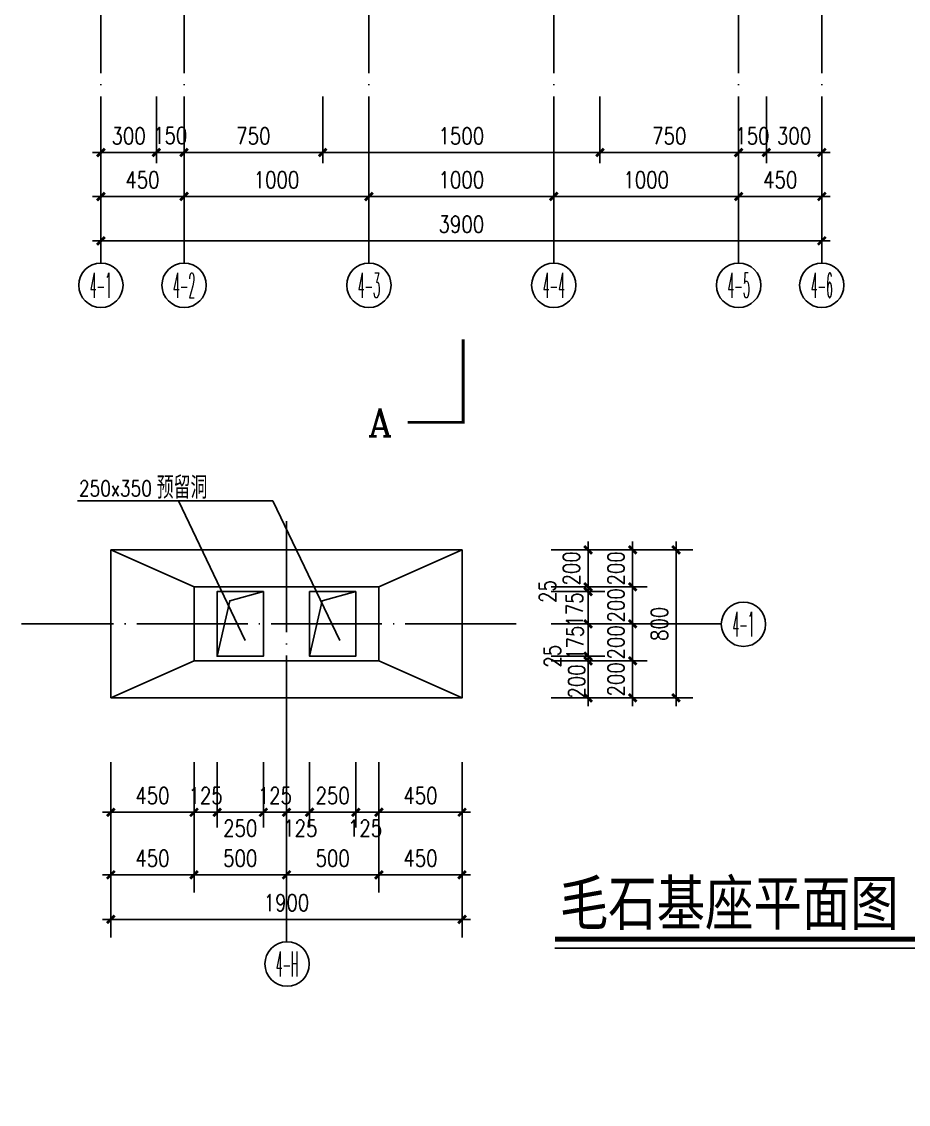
# Model space of a CAD drawing. Extents: x 568674 to 592610, y -115345 to -96707.
# Drawn here: x 569708 to 574505, y -115012 to -109157 of the extents above; entities that cross this region are included whole.
import ezdxf
from ezdxf.enums import TextEntityAlignment as Align

# ---------------------------------------------------------------- set-up
doc = ezdxf.new("R2010")
doc.units = 0
doc.header["$LTSCALE"] = 300
doc.header["$MEASUREMENT"] = 0
doc.header["$PDMODE"] = 3
doc.linetypes.add('DOTE', pattern=[2.42, 2, -0.2, 0.02, -0.2])
doc.layers.get('0').update_dxf_attribs({"linetype": 'CONTINUOUS'})
doc.layers.get('DEFPOINTS').update_dxf_attribs({"linetype": 'CONTINUOUS'})
for name, color, linetype in [('AXIS', 3, 'CONTINUOUS'), ('AXIS_TEXT', 7, 'CONTINUOUS'), ('DOTE', 1, 'DOTE'), ('PUB_DIM', 200, 'CONTINUOUS'), ('PUB_TEXT', 7, 'CONTINUOUS'), ('木构架', 73, 'CONTINUOUS'), ('柱', 2, 'CONTINUOUS')]:
    doc.layers.add(name, color=color, linetype=linetype)
doc.styles.add('-黑体', font='SIMHEI.TTF', dxfattribs={"width": 0.8})
doc.styles.add('_HT', font='txt.shx', dxfattribs={"width": 0.8, "bigfont": 'HT.shx'})
doc.styles.add('COMP', font='complex', dxfattribs={"bigfont": 'hztxt'})
doc.styles.add('COMPLEX', font='COMPLEX')
doc.styles.add('DIM_FONT', font='SIMPLEX.shx', dxfattribs={"width": 0.8})
doc.dimstyles.new('AXIS30', dxfattribs={"dimscale": 0.3, "dimtxt": 300, "dimasz": 1, "dimexe": 250, "dimexo": 300, "dimgap": 150, "dimtad": 1, "dimdec": 0, "dimzin": 0, "dimtxsty": 'DIM_FONT', "dimblk": '_DIMX', "dimblk1": 'DOTSMALL', "dimblk2": 'DOTSMALL', "dimcen": 150, "dimse1": 1, "dimse2": 1, "dimclrt": 7, "dimazin": 3, "dimtfac": 150, "dimtdec": 0, "dimtix": 1, "dimtmove": 0, "dimatfit": 3, "dimtolj": 1, "dimtzin": 0})

# ---------------------------------------------------------------- blocks, each defined once
blk = doc.blocks.new('_AXISO')
blk.add_circle((0, 0), 0.5)
at = {"layer": 'AXIS_TEXT', "style": 'COMPLEX', "width": 1.041667}
blk.add_attdef('A', text='', height=0.56, dxfattribs=at).set_placement((-0.25, -0.28), (0.25, -0.28), align=Align.FIT)
blk = doc.blocks.new('_DIMX')
blk.add_line((-150, 0), (150, 0))
at = {"const_width": 50}
blk.add_lwpolyline([(-70, -70), (70, 70)], dxfattribs=at)
blk = doc.blocks.new('*D43')
at = {"color": 0, "linetype": 'BYBLOCK'}
blk.add_line((574036.3, -111967.7), (573586.9, -111967.7), dxfattribs=at)
at = {"layer": 'DEFPOINTS', "color": 0, "linetype": 'BYBLOCK'}
for p in [(573586.6, -111427.7), (574036.6, -111427.7), (573586.6, -111967.7)]:
    blk.add_point(p, dxfattribs=at)
at = {"color": 0, "linetype": 'BYBLOCK', "xscale": 0.3, "yscale": 0.3, "zscale": 0.3}
for p, rotation in [((573586.6, -111967.7), 180.0000000000371), ((574036.6, -111967.7), 3.701039474890422e-11)]:
    blk.add_blockref('_DIMX', p, dxfattribs=dict(at, rotation=rotation))
at = {"color": 7, "linetype": 'BYBLOCK', "insert": (573811.6, -111877.7), "char_height": 90, "attachment_point": 5, "style": 'DIM_FONT'}
blk.add_mtext('\\A1;450', dxfattribs=at)
blk = doc.blocks.new('_DOTSMALL')
at = {"color": 0, "linetype": 'BYBLOCK', "const_width": 0.5}
blk.add_lwpolyline([(-0.0625, 0, 1), (0.0625, 0, 1)], format="xyb", close=True, dxfattribs=at)
blk = doc.blocks.new('*D44')
at = {"color": 0, "linetype": 'BYBLOCK'}
blk.add_line((573586.3, -111967.7), (572586.9, -111967.7), dxfattribs=at)
at = {"layer": 'DEFPOINTS', "color": 0, "linetype": 'BYBLOCK'}
for p in [(572586.6, -111427.7), (573586.6, -111427.7), (572586.6, -111967.7)]:
    blk.add_point(p, dxfattribs=at)
at = {"color": 0, "linetype": 'BYBLOCK', "xscale": 0.3, "yscale": 0.3, "zscale": 0.3, "rotation": 180}
blk.add_blockref('_DIMX', (572586.6, -111967.7), dxfattribs=at)
at = {"color": 0, "linetype": 'BYBLOCK', "xscale": 0.3, "yscale": 0.3, "zscale": 0.3}
blk.add_blockref('_DIMX', (573586.6, -111967.7), dxfattribs=at)
at = {"color": 7, "linetype": 'BYBLOCK', "insert": (573086.6, -111877.7), "char_height": 90, "attachment_point": 5, "style": 'DIM_FONT'}
blk.add_mtext('\\A1;1000', dxfattribs=at)
blk = doc.blocks.new('*D45')
at = {"color": 0, "linetype": 'BYBLOCK'}
blk.add_line((572586.3, -111967.7), (571586.9, -111967.7), dxfattribs=at)
at = {"layer": 'DEFPOINTS', "color": 0, "linetype": 'BYBLOCK'}
for p in [(571586.6, -111427.7), (572586.6, -111427.7), (571586.6, -111967.7)]:
    blk.add_point(p, dxfattribs=at)
at = {"color": 0, "linetype": 'BYBLOCK', "xscale": 0.3, "yscale": 0.3, "zscale": 0.3, "rotation": 180}
blk.add_blockref('_DIMX', (571586.6, -111967.7), dxfattribs=at)
at = {"color": 0, "linetype": 'BYBLOCK', "xscale": 0.3, "yscale": 0.3, "zscale": 0.3}
blk.add_blockref('_DIMX', (572586.6, -111967.7), dxfattribs=at)
at = {"color": 7, "linetype": 'BYBLOCK', "insert": (572086.6, -111877.7), "char_height": 90, "attachment_point": 5, "style": 'DIM_FONT'}
blk.add_mtext('\\A1;1000', dxfattribs=at)
blk = doc.blocks.new('*D46')
at = {"color": 0, "linetype": 'BYBLOCK'}
blk.add_line((571586.3, -111967.7), (570586.9, -111967.7), dxfattribs=at)
at = {"layer": 'DEFPOINTS', "color": 0, "linetype": 'BYBLOCK'}
for p in [(570586.6, -111427.7), (571586.6, -111427.7), (570586.6, -111967.7)]:
    blk.add_point(p, dxfattribs=at)
at = {"color": 0, "linetype": 'BYBLOCK', "xscale": 0.3, "yscale": 0.3, "zscale": 0.3, "rotation": 180}
blk.add_blockref('_DIMX', (570586.6, -111967.7), dxfattribs=at)
at = {"color": 0, "linetype": 'BYBLOCK', "xscale": 0.3, "yscale": 0.3, "zscale": 0.3}
blk.add_blockref('_DIMX', (571586.6, -111967.7), dxfattribs=at)
at = {"color": 7, "linetype": 'BYBLOCK', "insert": (571086.6, -111877.7), "char_height": 90, "attachment_point": 5, "style": 'DIM_FONT'}
blk.add_mtext('\\A1;1000', dxfattribs=at)
blk = doc.blocks.new('*D47')
at = {"color": 0, "linetype": 'BYBLOCK'}
blk.add_line((570586.3, -111967.7), (570136.9, -111967.7), dxfattribs=at)
at = {"layer": 'DEFPOINTS', "color": 0, "linetype": 'BYBLOCK'}
for p in [(570136.6, -111427.7), (570586.6, -111427.7), (570136.6, -111967.7)]:
    blk.add_point(p, dxfattribs=at)
at = {"color": 0, "linetype": 'BYBLOCK', "xscale": 0.3, "yscale": 0.3, "zscale": 0.3, "rotation": 180}
blk.add_blockref('_DIMX', (570136.6, -111967.7), dxfattribs=at)
at = {"color": 0, "linetype": 'BYBLOCK', "xscale": 0.3, "yscale": 0.3, "zscale": 0.3}
blk.add_blockref('_DIMX', (570586.6, -111967.7), dxfattribs=at)
at = {"color": 7, "linetype": 'BYBLOCK', "insert": (570361.6, -111877.7), "char_height": 90, "attachment_point": 5, "style": 'DIM_FONT'}
blk.add_mtext('\\A1;450', dxfattribs=at)
blk = doc.blocks.new('*D48')
at = {"color": 0, "linetype": 'BYBLOCK'}
blk.add_line((574036.3, -112207.7), (570136.9, -112207.7), dxfattribs=at)
at = {"layer": 'DEFPOINTS', "color": 0, "linetype": 'BYBLOCK'}
for p in [(570136.6, -111427.7), (574036.6, -111427.7), (570136.6, -112207.7)]:
    blk.add_point(p, dxfattribs=at)
at = {"color": 0, "linetype": 'BYBLOCK', "xscale": 0.3, "yscale": 0.3, "zscale": 0.3, "rotation": 180}
blk.add_blockref('_DIMX', (570136.6, -112207.7), dxfattribs=at)
at = {"color": 0, "linetype": 'BYBLOCK', "xscale": 0.3, "yscale": 0.3, "zscale": 0.3}
blk.add_blockref('_DIMX', (574036.6, -112207.7), dxfattribs=at)
at = {"color": 7, "linetype": 'BYBLOCK', "insert": (572086.6, -112117.7), "char_height": 90, "attachment_point": 5, "style": 'DIM_FONT'}
blk.add_mtext('\\A1;3900', dxfattribs=at)
blk = doc.blocks.new('*D49')
at = {"color": 0, "linetype": 'BYBLOCK'}
for p, q in [((580627.7, -106506.3), (580627.7, -106506)), ((580627.7, -106506.6), (580627.7, -106706.6)), ((580627.7, -106706.9), (580627.7, -106707.2))]:
    blk.add_line(p, q, dxfattribs=at)
at = {"layer": 'DEFPOINTS', "color": 0, "linetype": 'BYBLOCK'}
for p in [(581627.7, -106506.6), (580627.7, -106706.6), (581627.7, -106706.6)]:
    blk.add_point(p, dxfattribs=at)
at = {"color": 0, "linetype": 'BYBLOCK', "xscale": 0.3, "yscale": 0.3, "zscale": 0.3}
for p, rotation in [((580627.7, -106506.6), 270), ((580627.7, -106706.6), 90)]:
    blk.add_blockref('_DIMX', p, dxfattribs=dict(at, rotation=rotation))
at = {"color": 7, "linetype": 'BYBLOCK', "insert": (580537.7, -106606.6), "char_height": 90, "attachment_point": 5, "rotation": 90, "style": 'DIM_FONT'}
blk.add_mtext('\\A1;200', dxfattribs=at)
blk = doc.blocks.new('*D50')
at = {"color": 0, "linetype": 'BYBLOCK'}
for p, q in [((579877.7, -107106.3), (579877.7, -107106)), ((579877.7, -107106.6), (579877.7, -107131.6)), ((579877.7, -107106.6), (579877.7, -107131.6)), ((579877.7, -107131.9), (579877.7, -107132.2))]:
    blk.add_line(p, q, dxfattribs=at)
at = {"layer": 'DEFPOINTS', "color": 0, "linetype": 'BYBLOCK'}
for p in [(579877.7, -107131.6), (580877.7, -107106.6), (580877.7, -107131.6)]:
    blk.add_point(p, dxfattribs=at)
at = {"color": 0, "linetype": 'BYBLOCK', "xscale": 0.3, "yscale": 0.3, "zscale": 0.3}
for p, rotation in [((579877.7, -107106.6), 270), ((579877.7, -107131.6), 90)]:
    blk.add_blockref('_DIMX', p, dxfattribs=dict(at, rotation=rotation))
at = {"color": 7, "linetype": 'BYBLOCK', "insert": (579659.1, -107131.6), "char_height": 90, "attachment_point": 5, "rotation": 90, "style": 'DIM_FONT'}
blk.add_mtext('\\A1;25', dxfattribs=at)
blk = doc.blocks.new('*D51')
at = {"color": 0, "linetype": 'BYBLOCK'}
blk.add_line((579877.7, -107131.9), (579877.7, -107306.3), dxfattribs=at)
at = {"layer": 'DEFPOINTS', "color": 0, "linetype": 'BYBLOCK'}
for p in [(580877.7, -107131.6), (579877.7, -107306.6), (580877.7, -107306.6)]:
    blk.add_point(p, dxfattribs=at)
at = {"color": 0, "linetype": 'BYBLOCK', "xscale": 0.3, "yscale": 0.3, "zscale": 0.3}
for p, rotation in [((579877.7, -107131.6), 90), ((579877.7, -107306.6), 270)]:
    blk.add_blockref('_DIMX', p, dxfattribs=dict(at, rotation=rotation))
at = {"color": 7, "linetype": 'BYBLOCK', "insert": (579804.4, -107229.3), "char_height": 90, "attachment_point": 5, "rotation": 90, "style": 'DIM_FONT'}
blk.add_mtext('\\A1;175', dxfattribs=at)
blk = doc.blocks.new('*D52')
at = {"color": 0, "linetype": 'BYBLOCK'}
blk.add_line((579877.7, -107306.9), (579877.7, -107481.3), dxfattribs=at)
at = {"layer": 'DEFPOINTS', "color": 0, "linetype": 'BYBLOCK'}
for p in [(580877.7, -107306.6), (579877.7, -107481.6), (580877.7, -107481.6)]:
    blk.add_point(p, dxfattribs=at)
at = {"color": 0, "linetype": 'BYBLOCK', "xscale": 0.3, "yscale": 0.3, "zscale": 0.3}
for p, rotation in [((579877.7, -107306.6), 90), ((579877.7, -107481.6), 270)]:
    blk.add_blockref('_DIMX', p, dxfattribs=dict(at, rotation=rotation))
at = {"color": 7, "linetype": 'BYBLOCK', "insert": (579807.3, -107409), "char_height": 90, "attachment_point": 5, "rotation": 90, "style": 'DIM_FONT'}
blk.add_mtext('\\A1;175', dxfattribs=at)
blk = doc.blocks.new('*D53')
at = {"color": 0, "linetype": 'BYBLOCK'}
for p, q in [((579877.7, -107481.3), (579877.7, -107481)), ((579877.7, -107481.6), (579877.7, -107506.6)), ((579877.7, -107481.6), (579877.7, -107506.6)), ((579877.7, -107506.9), (579877.7, -107507.2))]:
    blk.add_line(p, q, dxfattribs=at)
at = {"layer": 'DEFPOINTS', "color": 0, "linetype": 'BYBLOCK'}
for p in [(580877.7, -107481.6), (579877.7, -107506.6), (580877.7, -107506.6)]:
    blk.add_point(p, dxfattribs=at)
at = {"color": 0, "linetype": 'BYBLOCK', "xscale": 0.3, "yscale": 0.3, "zscale": 0.3}
for p, rotation in [((579877.7, -107481.6), 270), ((579877.7, -107506.6), 90)]:
    blk.add_blockref('_DIMX', p, dxfattribs=dict(at, rotation=rotation))
at = {"color": 7, "linetype": 'BYBLOCK', "insert": (579685.1, -107481.6), "char_height": 90, "attachment_point": 5, "rotation": 90, "style": 'DIM_FONT'}
blk.add_mtext('\\A1;25', dxfattribs=at)
blk = doc.blocks.new('*D54')
at = {"color": 0, "linetype": 'BYBLOCK'}
blk.add_line((579877.7, -107506.9), (579877.7, -107706.3), dxfattribs=at)
at = {"layer": 'DEFPOINTS', "color": 0, "linetype": 'BYBLOCK'}
for p in [(580877.7, -107506.6), (579877.7, -107706.6), (580877.7, -107706.6)]:
    blk.add_point(p, dxfattribs=at)
at = {"color": 0, "linetype": 'BYBLOCK', "xscale": 0.3, "yscale": 0.3, "zscale": 0.3}
for p, rotation in [((579877.7, -107506.6), 90), ((579877.7, -107706.6), 270)]:
    blk.add_blockref('_DIMX', p, dxfattribs=dict(at, rotation=rotation))
at = {"color": 7, "linetype": 'BYBLOCK', "insert": (579816.1, -107618.1), "char_height": 90, "attachment_point": 5, "rotation": 90, "style": 'DIM_FONT'}
blk.add_mtext('\\A1;200', dxfattribs=at)
blk = doc.blocks.new('*D55')
at = {"color": 0, "linetype": 'BYBLOCK'}
for p, q in [((580868.9, -106506.3), (580868.9, -106506)), ((580868.9, -106506.6), (580868.9, -106706.6)), ((580868.9, -106706.9), (580868.9, -106707.2))]:
    blk.add_line(p, q, dxfattribs=at)
at = {"layer": 'DEFPOINTS', "color": 0, "linetype": 'BYBLOCK'}
for p in [(581868.9, -106506.6), (580868.9, -106706.6), (581868.9, -106706.6)]:
    blk.add_point(p, dxfattribs=at)
at = {"color": 0, "linetype": 'BYBLOCK', "xscale": 0.3, "yscale": 0.3, "zscale": 0.3}
for p, rotation in [((580868.9, -106506.6), 270), ((580868.9, -106706.6), 90)]:
    blk.add_blockref('_DIMX', p, dxfattribs=dict(at, rotation=rotation))
at = {"color": 7, "linetype": 'BYBLOCK', "insert": (580778.9, -106606.6), "char_height": 90, "attachment_point": 5, "rotation": 90, "style": 'DIM_FONT'}
blk.add_mtext('\\A1;200', dxfattribs=at)
blk = doc.blocks.new('*D56')
at = {"color": 0, "linetype": 'BYBLOCK'}
for p, q in [((580868.9, -106706.3), (580868.9, -106706)), ((580868.9, -106706.6), (580868.9, -106906.6)), ((580868.9, -106906.9), (580868.9, -106907.2))]:
    blk.add_line(p, q, dxfattribs=at)
at = {"layer": 'DEFPOINTS', "color": 0, "linetype": 'BYBLOCK'}
for p in [(581868.9, -106706.6), (580868.9, -106906.6), (581868.9, -106906.6)]:
    blk.add_point(p, dxfattribs=at)
at = {"color": 0, "linetype": 'BYBLOCK', "xscale": 0.3, "yscale": 0.3, "zscale": 0.3}
for p, rotation in [((580868.9, -106706.6), 270), ((580868.9, -106906.6), 90)]:
    blk.add_blockref('_DIMX', p, dxfattribs=dict(at, rotation=rotation))
at = {"color": 7, "linetype": 'BYBLOCK', "insert": (580778.9, -106806.6), "char_height": 90, "attachment_point": 5, "rotation": 90, "style": 'DIM_FONT'}
blk.add_mtext('\\A1;200', dxfattribs=at)
blk = doc.blocks.new('*D57')
at = {"color": 0, "linetype": 'BYBLOCK'}
for p, q in [((580868.9, -106906.3), (580868.9, -106906)), ((580868.9, -106906.6), (580868.9, -107106.6)), ((580868.9, -107106.9), (580868.9, -107107.2))]:
    blk.add_line(p, q, dxfattribs=at)
at = {"layer": 'DEFPOINTS', "color": 0, "linetype": 'BYBLOCK'}
for p in [(581868.9, -106906.6), (580868.9, -107106.6), (581868.9, -107106.6)]:
    blk.add_point(p, dxfattribs=at)
at = {"color": 0, "linetype": 'BYBLOCK', "xscale": 0.3, "yscale": 0.3, "zscale": 0.3}
for p, rotation in [((580868.9, -106906.6), 270), ((580868.9, -107106.6), 90)]:
    blk.add_blockref('_DIMX', p, dxfattribs=dict(at, rotation=rotation))
at = {"color": 7, "linetype": 'BYBLOCK', "insert": (580778.9, -107006.6), "char_height": 90, "attachment_point": 5, "rotation": 90, "style": 'DIM_FONT'}
blk.add_mtext('\\A1;200', dxfattribs=at)
blk = doc.blocks.new('*D58')
at = {"color": 0, "linetype": 'BYBLOCK'}
for p, q in [((580868.9, -107106.3), (580868.9, -107106)), ((580868.9, -107106.6), (580868.9, -107306.6)), ((580868.9, -107306.9), (580868.9, -107307.2))]:
    blk.add_line(p, q, dxfattribs=at)
at = {"layer": 'DEFPOINTS', "color": 0, "linetype": 'BYBLOCK'}
for p in [(581868.9, -107106.6), (580868.9, -107306.6), (581868.9, -107306.6)]:
    blk.add_point(p, dxfattribs=at)
at = {"color": 0, "linetype": 'BYBLOCK', "xscale": 0.3, "yscale": 0.3, "zscale": 0.3}
for p, rotation in [((580868.9, -107106.6), 270), ((580868.9, -107306.6), 90)]:
    blk.add_blockref('_DIMX', p, dxfattribs=dict(at, rotation=rotation))
at = {"color": 7, "linetype": 'BYBLOCK', "insert": (580778.9, -107206.6), "char_height": 90, "attachment_point": 5, "rotation": 90, "style": 'DIM_FONT'}
blk.add_mtext('\\A1;200', dxfattribs=at)
blk = doc.blocks.new('*D59')
at = {"color": 0, "linetype": 'BYBLOCK'}
blk.add_line((581103.7, -106506.9), (581103.7, -107306.3), dxfattribs=at)
at = {"layer": 'DEFPOINTS', "color": 0, "linetype": 'BYBLOCK'}
for p in [(582103.7, -106506.6), (581103.7, -107306.6), (582103.7, -107306.6)]:
    blk.add_point(p, dxfattribs=at)
at = {"color": 0, "linetype": 'BYBLOCK', "xscale": 0.3, "yscale": 0.3, "zscale": 0.3}
for p, rotation in [((581103.7, -106506.6), 90), ((581103.7, -107306.6), 270)]:
    blk.add_blockref('_DIMX', p, dxfattribs=dict(at, rotation=rotation))
at = {"color": 7, "linetype": 'BYBLOCK', "insert": (581013.7, -106906.6), "char_height": 90, "attachment_point": 5, "rotation": 90, "style": 'DIM_FONT'}
blk.add_mtext('\\A1;800', dxfattribs=at)
blk = doc.blocks.new('*D60')
at = {"color": 0, "linetype": 'BYBLOCK'}
blk.add_line((577353.3, -119612.1), (577802.7, -119612.1), dxfattribs=at)
at = {"layer": 'DEFPOINTS', "color": 0, "linetype": 'BYBLOCK'}
for p in [(577803, -119612.1), (577353, -120612.1), (577803, -120612.1)]:
    blk.add_point(p, dxfattribs=at)
at = {"color": 0, "linetype": 'BYBLOCK', "xscale": 0.3, "yscale": 0.3, "zscale": 0.3, "rotation": 180}
blk.add_blockref('_DIMX', (577353, -119612.1), dxfattribs=at)
at = {"color": 0, "linetype": 'BYBLOCK', "xscale": 0.3, "yscale": 0.3, "zscale": 0.3}
blk.add_blockref('_DIMX', (577803, -119612.1), dxfattribs=at)
at = {"color": 7, "linetype": 'BYBLOCK', "insert": (577578, -119522.1), "char_height": 90, "attachment_point": 5, "style": 'DIM_FONT'}
blk.add_mtext('\\A1;450', dxfattribs=at)
blk = doc.blocks.new('*D61')
at = {"color": 0, "linetype": 'BYBLOCK'}
for p, q in [((577745.9, -108325.4), (577745.6, -108325.4)), ((577746.2, -108325.4), (577871.2, -108325.4)), ((577871.5, -108325.4), (577871.8, -108325.4))]:
    blk.add_line(p, q, dxfattribs=at)
at = {"layer": 'DEFPOINTS', "color": 0, "linetype": 'BYBLOCK'}
for p in [(577871.2, -108325.4), (577746.2, -109325.4), (577871.2, -109325.4)]:
    blk.add_point(p, dxfattribs=at)
at = {"color": 0, "linetype": 'BYBLOCK', "xscale": 0.3, "yscale": 0.3, "zscale": 0.3}
blk.add_blockref('_DIMX', (577746.2, -108325.4), dxfattribs=at)
at = {"color": 0, "linetype": 'BYBLOCK', "xscale": 0.3, "yscale": 0.3, "zscale": 0.3, "rotation": 180}
blk.add_blockref('_DIMX', (577871.2, -108325.4), dxfattribs=at)
at = {"color": 7, "linetype": 'BYBLOCK', "insert": (577808.7, -108235.4), "char_height": 90, "attachment_point": 5, "style": 'DIM_FONT'}
blk.add_mtext('\\A1;125', dxfattribs=at)
blk = doc.blocks.new('*D62')
at = {"color": 0, "linetype": 'BYBLOCK'}
blk.add_line((577871.5, -108325.4), (578120.9, -108325.4), dxfattribs=at)
at = {"layer": 'DEFPOINTS', "color": 0, "linetype": 'BYBLOCK'}
for p in [(578121.2, -108325.4), (577871.2, -109325.4), (578121.2, -109325.4)]:
    blk.add_point(p, dxfattribs=at)
at = {"color": 0, "linetype": 'BYBLOCK', "xscale": 0.3, "yscale": 0.3, "zscale": 0.3, "rotation": 180}
blk.add_blockref('_DIMX', (577871.2, -108325.4), dxfattribs=at)
at = {"color": 0, "linetype": 'BYBLOCK', "xscale": 0.3, "yscale": 0.3, "zscale": 0.3}
blk.add_blockref('_DIMX', (578121.2, -108325.4), dxfattribs=at)
at = {"color": 7, "linetype": 'BYBLOCK', "insert": (577996.2, -108411.8), "char_height": 90, "attachment_point": 5, "style": 'DIM_FONT'}
blk.add_mtext('\\A1;250', dxfattribs=at)
blk = doc.blocks.new('*D63')
at = {"color": 0, "linetype": 'BYBLOCK'}
for p, q in [((578120.9, -108325.4), (578120.6, -108325.4)), ((578121.2, -108325.4), (578246.2, -108325.4)), ((578246.5, -108325.4), (578246.8, -108325.4))]:
    blk.add_line(p, q, dxfattribs=at)
at = {"layer": 'DEFPOINTS', "color": 0, "linetype": 'BYBLOCK'}
for p in [(578246.2, -108325.4), (578121.2, -109325.4), (578246.2, -109325.4)]:
    blk.add_point(p, dxfattribs=at)
at = {"color": 0, "linetype": 'BYBLOCK', "xscale": 0.3, "yscale": 0.3, "zscale": 0.3}
blk.add_blockref('_DIMX', (578121.2, -108325.4), dxfattribs=at)
at = {"color": 0, "linetype": 'BYBLOCK', "xscale": 0.3, "yscale": 0.3, "zscale": 0.3, "rotation": 180}
blk.add_blockref('_DIMX', (578246.2, -108325.4), dxfattribs=at)
at = {"color": 7, "linetype": 'BYBLOCK', "insert": (578183.7, -108235.4), "char_height": 90, "attachment_point": 5, "style": 'DIM_FONT'}
blk.add_mtext('\\A1;125', dxfattribs=at)
blk = doc.blocks.new('*D64')
at = {"color": 0, "linetype": 'BYBLOCK'}
blk.add_line((578246.5, -108325.4), (578370.9, -108325.4), dxfattribs=at)
at = {"layer": 'DEFPOINTS', "color": 0, "linetype": 'BYBLOCK'}
for p in [(578371.2, -108325.4), (578246.2, -109325.4), (578371.2, -109325.4)]:
    blk.add_point(p, dxfattribs=at)
at = {"color": 0, "linetype": 'BYBLOCK', "xscale": 0.3, "yscale": 0.3, "zscale": 0.3, "rotation": 180}
blk.add_blockref('_DIMX', (578246.2, -108325.4), dxfattribs=at)
at = {"color": 0, "linetype": 'BYBLOCK', "xscale": 0.3, "yscale": 0.3, "zscale": 0.3}
blk.add_blockref('_DIMX', (578371.2, -108325.4), dxfattribs=at)
at = {"color": 7, "linetype": 'BYBLOCK', "insert": (578321.2, -108411.8), "char_height": 90, "attachment_point": 5, "style": 'DIM_FONT'}
blk.add_mtext('\\A1;125', dxfattribs=at)
blk = doc.blocks.new('*D65')
at = {"color": 0, "linetype": 'BYBLOCK'}
for p, q in [((578370.9, -108325.4), (578370.6, -108325.4)), ((578371.2, -108325.4), (578621.2, -108325.4)), ((578621.5, -108325.4), (578621.8, -108325.4))]:
    blk.add_line(p, q, dxfattribs=at)
at = {"layer": 'DEFPOINTS', "color": 0, "linetype": 'BYBLOCK'}
for p in [(578621.2, -108325.4), (578371.2, -109325.4), (578621.2, -109325.4)]:
    blk.add_point(p, dxfattribs=at)
at = {"color": 0, "linetype": 'BYBLOCK', "xscale": 0.3, "yscale": 0.3, "zscale": 0.3}
blk.add_blockref('_DIMX', (578371.2, -108325.4), dxfattribs=at)
at = {"color": 0, "linetype": 'BYBLOCK', "xscale": 0.3, "yscale": 0.3, "zscale": 0.3, "rotation": 180}
blk.add_blockref('_DIMX', (578621.2, -108325.4), dxfattribs=at)
at = {"color": 7, "linetype": 'BYBLOCK', "insert": (578496.2, -108235.4), "char_height": 90, "attachment_point": 5, "style": 'DIM_FONT'}
blk.add_mtext('\\A1;250', dxfattribs=at)
blk = doc.blocks.new('*D66')
at = {"color": 0, "linetype": 'BYBLOCK'}
blk.add_line((578621.5, -108325.4), (578745.9, -108325.4), dxfattribs=at)
at = {"layer": 'DEFPOINTS', "color": 0, "linetype": 'BYBLOCK'}
for p in [(578746.2, -108325.4), (578621.2, -109325.4), (578746.2, -109325.4)]:
    blk.add_point(p, dxfattribs=at)
at = {"color": 0, "linetype": 'BYBLOCK', "xscale": 0.3, "yscale": 0.3, "zscale": 0.3, "rotation": 180}
blk.add_blockref('_DIMX', (578621.2, -108325.4), dxfattribs=at)
at = {"color": 0, "linetype": 'BYBLOCK', "xscale": 0.3, "yscale": 0.3, "zscale": 0.3}
blk.add_blockref('_DIMX', (578746.2, -108325.4), dxfattribs=at)
at = {"color": 7, "linetype": 'BYBLOCK', "insert": (578671.2, -108411.8), "char_height": 90, "attachment_point": 5, "style": 'DIM_FONT'}
blk.add_mtext('\\A1;125', dxfattribs=at)
blk = doc.blocks.new('*D67')
at = {"color": 0, "linetype": 'BYBLOCK'}
blk.add_line((578803.3, -119612.1), (579252.7, -119612.1), dxfattribs=at)
at = {"layer": 'DEFPOINTS', "color": 0, "linetype": 'BYBLOCK'}
for p in [(579253, -119612.1), (578803, -120612.1), (579253, -120612.1)]:
    blk.add_point(p, dxfattribs=at)
at = {"color": 0, "linetype": 'BYBLOCK', "xscale": 0.3, "yscale": 0.3, "zscale": 0.3, "rotation": 180}
blk.add_blockref('_DIMX', (578803, -119612.1), dxfattribs=at)
at = {"color": 0, "linetype": 'BYBLOCK', "xscale": 0.3, "yscale": 0.3, "zscale": 0.3}
blk.add_blockref('_DIMX', (579253, -119612.1), dxfattribs=at)
at = {"color": 7, "linetype": 'BYBLOCK', "insert": (579028, -119522.1), "char_height": 90, "attachment_point": 5, "style": 'DIM_FONT'}
blk.add_mtext('\\A1;450', dxfattribs=at)
blk = doc.blocks.new('*D68')
at = {"color": 0, "linetype": 'BYBLOCK'}
blk.add_line((577353.3, -119950.3), (577802.7, -119950.3), dxfattribs=at)
at = {"layer": 'DEFPOINTS', "color": 0, "linetype": 'BYBLOCK'}
for p in [(577803, -119950.3), (577353, -120950.3), (577803, -120950.3)]:
    blk.add_point(p, dxfattribs=at)
at = {"color": 0, "linetype": 'BYBLOCK', "xscale": 0.3, "yscale": 0.3, "zscale": 0.3, "rotation": 180}
blk.add_blockref('_DIMX', (577353, -119950.3), dxfattribs=at)
at = {"color": 0, "linetype": 'BYBLOCK', "xscale": 0.3, "yscale": 0.3, "zscale": 0.3}
blk.add_blockref('_DIMX', (577803, -119950.3), dxfattribs=at)
at = {"color": 7, "linetype": 'BYBLOCK', "insert": (577578, -119860.3), "char_height": 90, "attachment_point": 5, "style": 'DIM_FONT'}
blk.add_mtext('\\A1;450', dxfattribs=at)
blk = doc.blocks.new('*D69')
at = {"color": 0, "linetype": 'BYBLOCK'}
blk.add_line((577803.3, -119950.3), (578302.7, -119950.3), dxfattribs=at)
at = {"layer": 'DEFPOINTS', "color": 0, "linetype": 'BYBLOCK'}
for p in [(578303, -119950.3), (577803, -120950.3), (578303, -120950.3)]:
    blk.add_point(p, dxfattribs=at)
at = {"color": 0, "linetype": 'BYBLOCK', "xscale": 0.3, "yscale": 0.3, "zscale": 0.3, "rotation": 180}
blk.add_blockref('_DIMX', (577803, -119950.3), dxfattribs=at)
at = {"color": 0, "linetype": 'BYBLOCK', "xscale": 0.3, "yscale": 0.3, "zscale": 0.3}
blk.add_blockref('_DIMX', (578303, -119950.3), dxfattribs=at)
at = {"color": 7, "linetype": 'BYBLOCK', "insert": (578053, -119860.3), "char_height": 90, "attachment_point": 5, "style": 'DIM_FONT'}
blk.add_mtext('\\A1;500', dxfattribs=at)
blk = doc.blocks.new('*D70')
at = {"color": 0, "linetype": 'BYBLOCK'}
blk.add_line((578303.3, -119950.3), (578802.7, -119950.3), dxfattribs=at)
at = {"layer": 'DEFPOINTS', "color": 0, "linetype": 'BYBLOCK'}
for p in [(578803, -119950.3), (578303, -120950.3), (578803, -120950.3)]:
    blk.add_point(p, dxfattribs=at)
at = {"color": 0, "linetype": 'BYBLOCK', "xscale": 0.3, "yscale": 0.3, "zscale": 0.3, "rotation": 180}
blk.add_blockref('_DIMX', (578303, -119950.3), dxfattribs=at)
at = {"color": 0, "linetype": 'BYBLOCK', "xscale": 0.3, "yscale": 0.3, "zscale": 0.3}
blk.add_blockref('_DIMX', (578803, -119950.3), dxfattribs=at)
at = {"color": 7, "linetype": 'BYBLOCK', "insert": (578553, -119860.3), "char_height": 90, "attachment_point": 5, "style": 'DIM_FONT'}
blk.add_mtext('\\A1;500', dxfattribs=at)
blk = doc.blocks.new('*D71')
at = {"color": 0, "linetype": 'BYBLOCK'}
blk.add_line((578803.3, -119950.3), (579252.7, -119950.3), dxfattribs=at)
at = {"layer": 'DEFPOINTS', "color": 0, "linetype": 'BYBLOCK'}
for p in [(579253, -119950.3), (578803, -120950.3), (579253, -120950.3)]:
    blk.add_point(p, dxfattribs=at)
at = {"color": 0, "linetype": 'BYBLOCK', "xscale": 0.3, "yscale": 0.3, "zscale": 0.3, "rotation": 180}
blk.add_blockref('_DIMX', (578803, -119950.3), dxfattribs=at)
at = {"color": 0, "linetype": 'BYBLOCK', "xscale": 0.3, "yscale": 0.3, "zscale": 0.3}
blk.add_blockref('_DIMX', (579253, -119950.3), dxfattribs=at)
at = {"color": 7, "linetype": 'BYBLOCK', "insert": (579028, -119860.3), "char_height": 90, "attachment_point": 5, "style": 'DIM_FONT'}
blk.add_mtext('\\A1;450', dxfattribs=at)
blk = doc.blocks.new('*D72')
at = {"color": 0, "linetype": 'BYBLOCK'}
blk.add_line((577353.3, -120191.3), (579252.7, -120191.3), dxfattribs=at)
at = {"layer": 'DEFPOINTS', "color": 0, "linetype": 'BYBLOCK'}
for p in [(579253, -120191.3), (577353, -121191.3), (579253, -121191.3)]:
    blk.add_point(p, dxfattribs=at)
at = {"color": 0, "linetype": 'BYBLOCK', "xscale": 0.3, "yscale": 0.3, "zscale": 0.3, "rotation": 180}
blk.add_blockref('_DIMX', (577353, -120191.3), dxfattribs=at)
at = {"color": 0, "linetype": 'BYBLOCK', "xscale": 0.3, "yscale": 0.3, "zscale": 0.3}
blk.add_blockref('_DIMX', (579253, -120191.3), dxfattribs=at)
at = {"color": 7, "linetype": 'BYBLOCK', "insert": (578303, -120101.3), "char_height": 90, "attachment_point": 5, "style": 'DIM_FONT'}
blk.add_mtext('\\A1;1900', dxfattribs=at)
blk = doc.blocks.new('*D74')
at = {"color": 0, "linetype": 'BYBLOCK'}
blk.add_line((570136.86, -111730), (570436.54, -111730), dxfattribs=at)
at = {"layer": 'DEFPOINTS', "color": 0, "linetype": 'BYBLOCK'}
for p in [(570436.84, -111730), (570136.56, -112730), (570436.84, -112730)]:
    blk.add_point(p, dxfattribs=at)
at = {"color": 0, "linetype": 'BYBLOCK', "xscale": 0.3, "yscale": 0.3, "zscale": 0.3, "rotation": 180}
blk.add_blockref('_DIMX', (570136.56, -111730), dxfattribs=at)
at = {"color": 0, "linetype": 'BYBLOCK', "xscale": 0.3, "yscale": 0.3, "zscale": 0.3}
blk.add_blockref('_DIMX', (570436.84, -111730), dxfattribs=at)
at = {"color": 7, "linetype": 'BYBLOCK', "insert": (570286.7, -111640), "char_height": 90, "attachment_point": 5, "style": 'DIM_FONT'}
blk.add_mtext('\\A1;300', dxfattribs=at)
blk = doc.blocks.new('*D75')
at = {"color": 0, "linetype": 'BYBLOCK'}
blk.add_line((570437.14, -111730), (570586.26, -111730), dxfattribs=at)
at = {"layer": 'DEFPOINTS', "color": 0, "linetype": 'BYBLOCK'}
for p in [(570586.56, -111730), (570436.84, -112730), (570586.56, -112730)]:
    blk.add_point(p, dxfattribs=at)
at = {"color": 0, "linetype": 'BYBLOCK', "xscale": 0.3, "yscale": 0.3, "zscale": 0.3, "rotation": 180}
blk.add_blockref('_DIMX', (570436.84, -111730), dxfattribs=at)
at = {"color": 0, "linetype": 'BYBLOCK', "xscale": 0.3, "yscale": 0.3, "zscale": 0.3}
blk.add_blockref('_DIMX', (570586.56, -111730), dxfattribs=at)
at = {"color": 7, "linetype": 'BYBLOCK', "insert": (570511.7, -111638), "char_height": 90, "attachment_point": 5, "style": 'DIM_FONT'}
blk.add_mtext('\\A1;150', dxfattribs=at)
blk = doc.blocks.new('*D76')
at = {"color": 0, "linetype": 'BYBLOCK'}
blk.add_line((570586.86, -111730), (571336.26, -111730), dxfattribs=at)
at = {"layer": 'DEFPOINTS', "color": 0, "linetype": 'BYBLOCK'}
for p in [(571336.56, -111730), (570586.56, -112730), (571336.56, -112730)]:
    blk.add_point(p, dxfattribs=at)
at = {"color": 0, "linetype": 'BYBLOCK', "xscale": 0.3, "yscale": 0.3, "zscale": 0.3, "rotation": 180}
blk.add_blockref('_DIMX', (570586.56, -111730), dxfattribs=at)
at = {"color": 0, "linetype": 'BYBLOCK', "xscale": 0.3, "yscale": 0.3, "zscale": 0.3}
blk.add_blockref('_DIMX', (571336.56, -111730), dxfattribs=at)
at = {"color": 7, "linetype": 'BYBLOCK', "insert": (570961.56, -111640), "char_height": 90, "attachment_point": 5, "style": 'DIM_FONT'}
blk.add_mtext('\\A1;750', dxfattribs=at)
blk = doc.blocks.new('*D77')
at = {"color": 0, "linetype": 'BYBLOCK'}
blk.add_line((571336.86, -111730), (572836.26, -111730), dxfattribs=at)
at = {"layer": 'DEFPOINTS', "color": 0, "linetype": 'BYBLOCK'}
for p in [(572836.56, -111730), (571336.56, -112730), (572836.56, -112730)]:
    blk.add_point(p, dxfattribs=at)
at = {"color": 0, "linetype": 'BYBLOCK', "xscale": 0.3, "yscale": 0.3, "zscale": 0.3, "rotation": 180}
blk.add_blockref('_DIMX', (571336.56, -111730), dxfattribs=at)
at = {"color": 0, "linetype": 'BYBLOCK', "xscale": 0.3, "yscale": 0.3, "zscale": 0.3}
blk.add_blockref('_DIMX', (572836.56, -111730), dxfattribs=at)
at = {"color": 7, "linetype": 'BYBLOCK', "insert": (572086.56, -111640), "char_height": 90, "attachment_point": 5, "style": 'DIM_FONT'}
blk.add_mtext('\\A1;1500', dxfattribs=at)
blk = doc.blocks.new('*D78')
at = {"color": 0, "linetype": 'BYBLOCK'}
blk.add_line((572836.86, -111730), (573586.26, -111730), dxfattribs=at)
at = {"layer": 'DEFPOINTS', "color": 0, "linetype": 'BYBLOCK'}
for p in [(573586.56, -111730), (572836.56, -112730), (573586.56, -112730)]:
    blk.add_point(p, dxfattribs=at)
at = {"color": 0, "linetype": 'BYBLOCK', "xscale": 0.3, "yscale": 0.3, "zscale": 0.3, "rotation": 180}
blk.add_blockref('_DIMX', (572836.56, -111730), dxfattribs=at)
at = {"color": 0, "linetype": 'BYBLOCK', "xscale": 0.3, "yscale": 0.3, "zscale": 0.3}
blk.add_blockref('_DIMX', (573586.56, -111730), dxfattribs=at)
at = {"color": 7, "linetype": 'BYBLOCK', "insert": (573211.56, -111640), "char_height": 90, "attachment_point": 5, "style": 'DIM_FONT'}
blk.add_mtext('\\A1;750', dxfattribs=at)
blk = doc.blocks.new('*D79')
at = {"color": 0, "linetype": 'BYBLOCK'}
for p, q in [((573586.26, -111730), (573585.96, -111730)), ((573586.56, -111730), (573736.56, -111730)), ((573736.86, -111730), (573737.16, -111730))]:
    blk.add_line(p, q, dxfattribs=at)
at = {"layer": 'DEFPOINTS', "color": 0, "linetype": 'BYBLOCK'}
for p in [(573736.56, -111730), (573586.56, -112730), (573736.56, -112730)]:
    blk.add_point(p, dxfattribs=at)
at = {"color": 0, "linetype": 'BYBLOCK', "xscale": 0.3, "yscale": 0.3, "zscale": 0.3}
blk.add_blockref('_DIMX', (573586.56, -111730), dxfattribs=at)
at = {"color": 0, "linetype": 'BYBLOCK', "xscale": 0.3, "yscale": 0.3, "zscale": 0.3, "rotation": 180}
blk.add_blockref('_DIMX', (573736.56, -111730), dxfattribs=at)
at = {"color": 7, "linetype": 'BYBLOCK', "insert": (573661.56, -111640), "char_height": 90, "attachment_point": 5, "style": 'DIM_FONT'}
blk.add_mtext('\\A1;150', dxfattribs=at)
blk = doc.blocks.new('*D80')
at = {"color": 0, "linetype": 'BYBLOCK'}
blk.add_line((573736.86, -111730), (574036.26, -111730), dxfattribs=at)
at = {"layer": 'DEFPOINTS', "color": 0, "linetype": 'BYBLOCK'}
for p in [(574036.56, -111730), (573736.56, -112730), (574036.56, -112730)]:
    blk.add_point(p, dxfattribs=at)
at = {"color": 0, "linetype": 'BYBLOCK', "xscale": 0.3, "yscale": 0.3, "zscale": 0.3, "rotation": 180}
blk.add_blockref('_DIMX', (573736.56, -111730), dxfattribs=at)
at = {"color": 0, "linetype": 'BYBLOCK', "xscale": 0.3, "yscale": 0.3, "zscale": 0.3}
blk.add_blockref('_DIMX', (574036.56, -111730), dxfattribs=at)
at = {"color": 7, "linetype": 'BYBLOCK', "insert": (573886.56, -111640), "char_height": 90, "attachment_point": 5, "style": 'DIM_FONT'}
blk.add_mtext('\\A1;300', dxfattribs=at)
blk = doc.blocks.new('_SECTION')
at = {"const_width": 0.1}
blk.add_lwpolyline([(2, 0), (0, 0), (0, 3)], dxfattribs=at)

msp = doc.modelspace()

# ---------------------------------------------------------------- linework, layer by layer
at = {"layer": 'AXIS'}
for p, q in [((570136.6, -110462.7), (570136.6, -109562.7)), ((570436.8, -109922), (570436.8, -109562.7)), ((570586.6, -110462.7), (570586.6, -109562.7)), ((571336.6, -109922), (571336.6, -109562.7)), ((571586.6, -110462.7), (571586.6, -109562.7)), ((572586.6, -110462.7), (572586.6, -109562.7)), ((572836.6, -109922), (572836.6, -109562.7)), ((573586.6, -110462.7), (573586.6, -109562.7)), ((573736.6, -109922), (573736.6, -109562.7)), ((574036.6, -110462.7), (574036.6, -109562.7)), ((573338, -112013.8), (572573.1, -112013.8)), ((573091.5, -112213.8), (572573.1, -112213.8)), ((572863.2, -112238.8), (572573.1, -112238.8)), ((573492.2, -112413.8), (572573.1, -112413.8)), ((572863.2, -112588.8), (572573.1, -112588.8)), ((573091.5, -112613.8), (572573.1, -112613.8)), ((573338, -112813.8), (572573.1, -112813.8)), ((570190.5, -114109.2), (570190.5, -113161.3)), ((570190.5, -114109.2), (570190.5, -113161.3)), ((570640.5, -113865.5), (570640.5, -113161.3)), ((570765.5, -113514.4), (570765.5, -113161.3)), ((571015.5, -113514.4), (571015.5, -113161.3)), ((571140.5, -114132.8), (571140.5, -113161.3)), ((571265.5, -113514.4), (571265.5, -113161.3)), ((571515.5, -113514.4), (571515.5, -113161.3)), ((571640.5, -113865.5), (571640.5, -113161.3)), ((572090.5, -114109.2), (572090.5, -113161.3))]:
    msp.add_line(p, q, dxfattribs=at)
at = {"layer": 'DOTE'}
for p, q in [((570136.6, -97945.1), (570136.6, -109562.7)), ((570586.6, -97945.1), (570586.6, -109562.7)), ((571586.6, -97945.1), (571586.6, -109562.7)), ((572586.6, -97945.1), (572586.6, -109562.7)), ((573586.6, -97945.1), (573586.6, -109562.7)), ((574036.6, -97945.1), (574036.6, -109562.7)), ((571140.5, -111859), (571140.5, -113161.3)), ((572383.1, -112413.8), (569707.9, -112413.8))]:
    msp.add_line(p, q, dxfattribs=at)
at = {"layer": '木构架'}
msp.add_lwpolyline([(571015.5, -112238.8), (571015.5, -112588.8), (570765.5, -112588.8), (570765.5, -112238.8), (571015.5, -112238.8)], dxfattribs=at)
msp.add_lwpolyline([(571515.5, -112238.8), (571515.5, -112588.8), (571265.5, -112588.8), (571265.5, -112238.8)], close=True, dxfattribs=at)
at = {"layer": '柱'}
for p, q in [((571067.6, -111748.2), (570009.5, -111748.2)), ((570916.7, -112502.9), (570555.7, -111748.2)), ((571428.6, -112502.9), (571067.6, -111748.2)), ((570640.5, -112213.8), (570190.5, -112013.8)), ((571640.5, -112213.8), (572090.5, -112013.8)), ((570640.5, -112613.8), (570640.5, -112213.8)), ((570640.5, -112213.8), (571640.5, -112213.8)), ((571640.5, -112213.8), (571640.5, -112613.8)), ((570640.5, -112613.8), (570190.5, -112813.8)), ((571640.5, -112613.8), (570640.5, -112613.8)), ((571640.5, -112613.8), (572090.5, -112813.8))]:
    msp.add_line(p, q, dxfattribs=at)
msp.add_lwpolyline([(570190.5, -112813.8), (570190.5, -112013.8), (572090.5, -112013.8), (572090.5, -112813.8)], close=True, dxfattribs=at)
for points in [[(571015.5, -112238.8), (570833.4, -112288.9), (570765.5, -112588.8)], [(571515.5, -112238.8), (571333.4, -112288.9), (571265.5, -112588.8)], [(572593.2, -114168.2), (575053.2, -114168.2)]]:
    msp.add_lwpolyline(points, dxfattribs=at)
at = {"layer": '柱', "const_width": 27}
msp.add_lwpolyline([(572593.2, -114118.2), (575053.2, -114118.2)], dxfattribs=at)

# ---------------------------------------------------------------- block references
at = {"layer": 'AXIS'}
ref = msp.add_blockref('_AXISO', (570136.6, -110582.7), dxfattribs=dict(at, xscale=239.9999999999999, yscale=239.9999999999999, zscale=239.9999999999999))
ref.add_attrib('A', '4-1', dxfattribs={"layer": 'AXIS_TEXT', "height": 134.4, "style": 'COMPLEX', "width": 0.334821}).set_placement((570076.6, -110649.9), (570196.6, -110649.9), align=Align.FIT)
ref = msp.add_blockref('_AXISO', (570586.6, -110582.7), dxfattribs=dict(at, xscale=239.9999999999999, yscale=239.9999999999999, zscale=239.9999999999999))
ref.add_attrib('A', '4-2', dxfattribs={"layer": 'AXIS_TEXT', "height": 134.4, "style": 'COMPLEX', "width": 0.307377}).set_placement((570526.6, -110649.9), (570646.6, -110649.9), align=Align.FIT)
ref = msp.add_blockref('_AXISO', (571586.6, -110582.7), dxfattribs=dict(at, xscale=239.9999999999999, yscale=239.9999999999999, zscale=239.9999999999999))
ref.add_attrib('A', '4-3', dxfattribs={"layer": 'AXIS_TEXT', "height": 134.4, "style": 'COMPLEX', "width": 0.307377}).set_placement((571526.6, -110649.9), (571646.6, -110649.9), align=Align.FIT)
ref = msp.add_blockref('_AXISO', (572586.6, -110582.7), dxfattribs=dict(at, xscale=239.9999999999999, yscale=239.9999999999999, zscale=239.9999999999999))
ref.add_attrib('A', '4-4', dxfattribs={"layer": 'AXIS_TEXT', "height": 134.4, "style": 'COMPLEX', "width": 0.297619}).set_placement((572526.6, -110649.9), (572646.6, -110649.9), align=Align.FIT)
ref = msp.add_blockref('_AXISO', (573586.6, -110582.7), dxfattribs=dict(at, xscale=239.9999999999999, yscale=239.9999999999999, zscale=239.9999999999999))
ref.add_attrib('A', '4-5', dxfattribs={"layer": 'AXIS_TEXT', "height": 134.4, "style": 'COMPLEX', "width": 0.307377}).set_placement((573526.6, -110649.9), (573646.6, -110649.9), align=Align.FIT)
ref = msp.add_blockref('_AXISO', (574036.6, -110582.7), dxfattribs=dict(at, xscale=239.9999999999999, yscale=239.9999999999999, zscale=239.9999999999999))
ref.add_attrib('A', '4-6', dxfattribs={"layer": 'AXIS_TEXT', "height": 134.4, "style": 'COMPLEX', "width": 0.307377}).set_placement((573976.6, -110649.9), (574096.6, -110649.9), align=Align.FIT)
ref = msp.add_blockref('_AXISO', (573612.7, -112415.6), dxfattribs=dict(at, xscale=-239.9999999999999, yscale=239.9999999999999, zscale=239.9999999999999))
ref.add_attrib('A', '4-1', dxfattribs={"layer": 'AXIS_TEXT', "height": 134.4, "style": 'COMPLEX', "width": 0.334821}).set_placement((573552.7, -112482.8), (573672.7, -112482.8), align=Align.FIT)
ref = msp.add_blockref('_AXISO', (571143.8, -114252.8), dxfattribs=dict(at, xscale=239.9999999999999, yscale=239.9999999999999, zscale=239.9999999999999))
ref.add_attrib('A', '4-H', dxfattribs={"layer": 'AXIS_TEXT', "height": 134.4, "style": 'COMPLEX', "width": 0.279851}).set_placement((571083.8, -114320), (571203.8, -114320), align=Align.FIT)
at = {"layer": 'PUB_DIM'}
ref = msp.add_blockref('_SECTION', (572096.5, -111324.5), dxfattribs=dict(at, xscale=-150, yscale=150, zscale=150))
ref.add_attrib('A', 'A', dxfattribs={"layer": '0', "height": 150, "style": 'COMP'}).set_placement((571646.5, -111324.5), align=Align.MIDDLE)

# ---------------------------------------------------------------- texts
at = {"layer": 'PUB_TEXT', "width": 0.8}
for s, height, style, p in [('250x350', 84, '_HT', (570017.9, -111723.1)), ('预留洞', 120, '_HT', (570439, -111736.7)), ('毛石基座平面图', 240, '-黑体', (572619.2, -114042.2))]:
    msp.add_text(s, height=height, dxfattribs=dict(at, style=style)).set_placement(p)

# ---------------------------------------------------------------- dimensions: what is measured, and where the dimension line sits
at = {"layer": 'AXIS'}
for base, p1, p2, picture, middle in [((570136.6, -110102.7), (570586.6, -109562.7), (570136.6, -109562.7), '*D47', (570361.6, -110412.7)), ((570586.6, -110102.7), (571586.6, -109562.7), (570586.6, -109562.7), '*D46', (571086.6, -110412.7)), ((571586.6, -110102.7), (572586.6, -109562.7), (571586.6, -109562.7), '*D45', (572086.6, -110412.7))]:
    dim = msp.add_linear_dim(base=base, p1=p1, p2=p2, dimstyle='AXIS30', dxfattribs=at)
    dim.commit()
    dim.dimension.update_dxf_attribs({"geometry": picture, "text_midpoint": middle, "insert": (0, 1865)})
for p2, distance, picture, middle in [((570136.6, -109562.7), 780, '*D48', (572086.6, -110652.7)), ((573586.6, -109562.7), 540, '*D43', (573811.6, -110412.7))]:
    dim = msp.add_aligned_dim(p1=(574036.6, -109562.7), p2=p2, distance=distance, dimstyle='AXIS30', dxfattribs=at)
    dim.commit()
    dim.dimension.update_dxf_attribs({"geometry": picture, "text_midpoint": middle, "insert": (0, 1865)})
dim = msp.add_linear_dim(base=(572586.6, -110102.7), p1=(573586.6, -109562.7), p2=(572586.6, -109562.7), angle=0, dimstyle='AXIS30', dxfattribs=at)
dim.commit()
dim.dimension.update_dxf_attribs({"geometry": '*D44', "text_midpoint": (573086.6, -110412.7), "insert": (0, 1865)})
at = {"layer": 'PUB_DIM'}
for base, p1, p2, angle, picture, middle, set_off in [((570586.6, -109865), (570436.8, -110865), (570586.6, -110865), 0, '*D75', (570511.7, -109773), (0, 1865)), ((572771.9, -112238.8), (573771.9, -112213.8), (573771.9, -112238.8), 270, '*D50', (572553.4, -112238.8), (-7105.7, -5107.2)), ((572771.9, -112413.8), (573771.9, -112238.8), (573771.9, -112413.8), 270, '*D51', (572698.7, -112336.6), (-7105.7, -5107.2)), ((572771.9, -112588.8), (573771.9, -112413.8), (573771.9, -112588.8), 270, '*D52', (572701.6, -112516.2), (-7105.7, -5107.2)), ((572771.9, -112613.8), (573771.9, -112588.8), (573771.9, -112613.8), 270, '*D53', (572579.4, -112588.8), (-7105.7, -5107.2)), ((572771.9, -112813.8), (573771.9, -112613.8), (573771.9, -112813.8), 270, '*D54', (572710.3, -112725.3), (-7105.7, -5107.2)), ((571015.5, -113432.6), (570765.5, -114432.6), (571015.5, -114432.6), 0, '*D62', (570890.5, -113519), (-7105.7, -5107.2)), ((571265.5, -113432.6), (571140.5, -114432.6), (571265.5, -114432.6), 0, '*D64', (571215.5, -113519), (-7105.7, -5107.2)), ((571640.5, -113432.6), (571515.5, -114432.6), (571640.5, -114432.6), 0, '*D66', (571565.5, -113519), (-7105.7, -5107.2))]:
    dim = msp.add_linear_dim(base=base, p1=p1, p2=p2, angle=angle, dimstyle='AXIS30', dxfattribs=at)
    dim.commit()
    dim.dimension.update_dxf_attribs({"geometry": picture, "text_midpoint": middle, "dimtype": 161, "insert": set_off})
for p1, p2, distance, picture, middle, set_off in [((570136.6, -110865), (570436.8, -110865), 1000, '*D74', (570286.7, -110175), (0, 1865)), ((570586.6, -110865), (571336.6, -110865), 1000, '*D76', (570961.6, -110175), (0, 1865)), ((571336.6, -110865), (572836.6, -110865), 1000, '*D77', (572086.6, -110175), (0, 1865)), ((572836.6, -110865), (573586.6, -110865), 1000, '*D78', (573211.6, -110175), (0, 1865)), ((573586.6, -110865), (573736.6, -110865), 1000, '*D79', (573661.6, -110175), (0, 1865)), ((573736.6, -110865), (574036.6, -110865), 1000, '*D80', (573886.6, -110175), (0, 1865)), ((573771.9, -112013.8), (573771.9, -112213.8), -1000, '*D49', (572681.9, -112113.8), (-7855.7, -5507.2)), ((574013.2, -112013.8), (574013.2, -112213.8), -1000, '*D55', (572923.2, -112113.8), (-7855.7, -5507.2)), ((574248, -112013.8), (574248, -112813.8), -1000, '*D59', (573158, -112413.8), (-7855.7, -5507.2)), ((574013.2, -112213.8), (574013.2, -112413.8), -1000, '*D56', (572923.2, -112313.8), (-7855.7, -5507.2)), ((574013.2, -112413.8), (574013.2, -112613.8), -1000, '*D57', (572923.2, -112513.8), (-7855.7, -5507.2)), ((574013.2, -112613.8), (574013.2, -112813.8), -1000, '*D58', (572923.2, -112713.8), (-7855.7, -5507.2)), ((570190.5, -114432.6), (570640.5, -114432.6), 1000, '*D60', (570415.5, -113592.6), (-7162.5, 6179.5)), ((570640.5, -114432.6), (570765.5, -114432.6), 1000, '*D61', (570703, -113342.6), (-7105.7, -5107.2)), ((571015.5, -114432.6), (571140.5, -114432.6), 1000, '*D63', (571078, -113342.6), (-7105.7, -5107.2)), ((571265.5, -114432.6), (571515.5, -114432.6), 1000, '*D65', (571390.5, -113342.6), (-7105.7, -5107.2)), ((571640.5, -114432.6), (572090.5, -114432.6), 1000, '*D67', (571865.5, -113592.6), (-7162.5, 6179.5)), ((570190.5, -114770.8), (570640.5, -114770.8), 1000, '*D68', (570415.5, -113930.8), (-7162.5, 6179.5)), ((570640.5, -114770.8), (571140.5, -114770.8), 1000, '*D69', (570890.5, -113930.8), (-7162.5, 6179.5)), ((571140.5, -114770.8), (571640.5, -114770.8), 1000, '*D70', (571390.5, -113930.8), (-7162.5, 6179.5)), ((571640.5, -114770.8), (572090.5, -114770.8), 1000, '*D71', (571865.5, -113930.8), (-7162.5, 6179.5)), ((570190.5, -115011.8), (572090.5, -115011.8), 1000, '*D72', (571140.5, -114171.8), (-7162.5, 6179.5))]:
    dim = msp.add_aligned_dim(p1=p1, p2=p2, distance=distance, dimstyle='AXIS30', dxfattribs=at)
    dim.commit()
    dim.dimension.update_dxf_attribs({"geometry": picture, "text_midpoint": middle, "insert": set_off})

doc.saveas('drawing.dxf')
